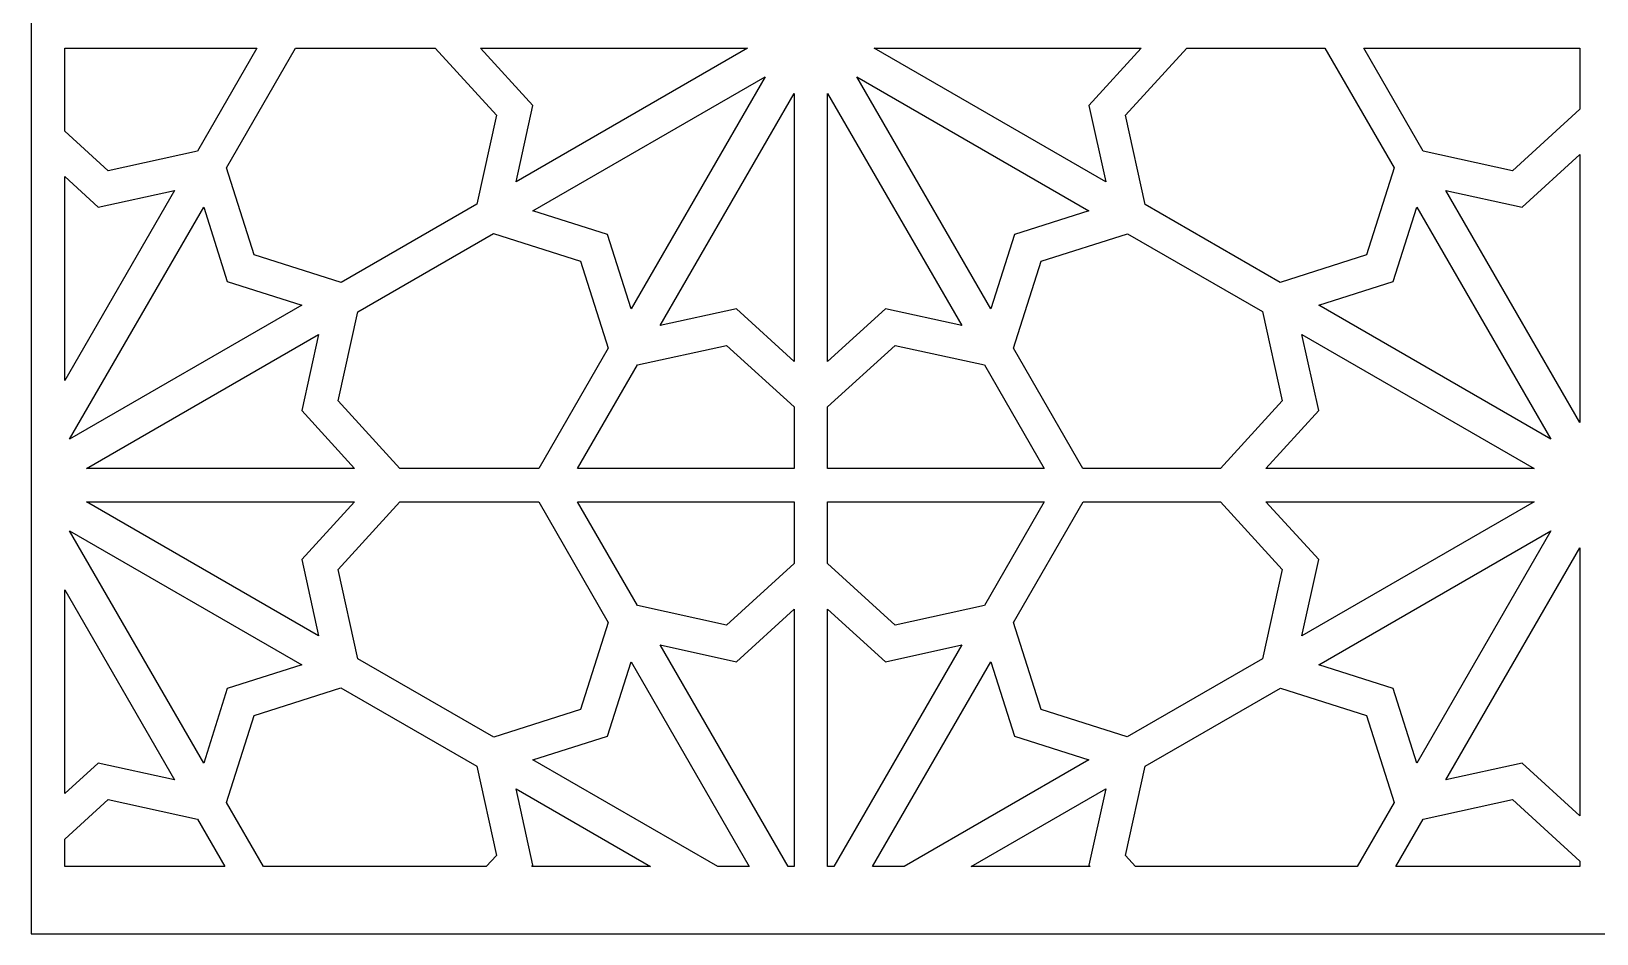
# Model space of a CAD drawing. Header units: centimetres. Extents: x -25.6 to -14.7, y -9 to -3.4.
# Drawn here: x -25.599 to -20.729, y -9 to -6.192 of the extents above; entities that cross this region are included whole.
import ezdxf

# ---------------------------------------------------------------- set-up
doc = ezdxf.new("R2010")
doc.units = ezdxf.units.CM
doc.header["$MEASUREMENT"] = 0
doc.layers.add('layer 1', color=7, linetype='Continuous')

msp = doc.modelspace()

# ---------------------------------------------------------------- linework, layer by layer
at = {"layer": 'layer 1', "color": 250}
for points, knots in [([(-14.67266, -9.0002), (-14.67266, -9.0002), (-25.59914, -9.0002), (-25.59914, -9.0002), (-25.59914, -9.0002), (-25.59914, -9.0002), (-25.59914, -3.43257), (-25.59914, -3.43257), (-25.59914, -3.43257), (-25.59914, -3.43257), (-25.5703, -3.43257), (-25.5703, -3.43257), (-25.5703, -3.43257), (-25.5703, -3.43257), (-24.90686, -3.43257), (-24.90686, -3.43257), (-24.90686, -3.43257), (-24.90686, -3.43257), (-24.78631, -3.43257), (-24.78631, -3.43257), (-24.78631, -3.43257), (-24.78631, -3.43257), (-24.33077, -3.43257), (-24.33077, -3.43257), (-24.33077, -3.43257), (-24.33077, -3.43257), (-24.18937, -3.43257), (-24.18937, -3.43257), (-24.18937, -3.43257), (-24.18937, -3.43257), (-23.39398, -3.43257), (-23.39398, -3.43257), (-23.39398, -3.43257), (-23.39398, -3.43257), (-22.95377, -3.43257), (-22.95377, -3.43257), (-22.95377, -3.43257), (-22.95377, -3.43257), (-22.15838, -3.43257), (-22.15838, -3.43257), (-22.15838, -3.43257), (-22.15838, -3.43257), (-22.01699, -3.43257), (-22.01699, -3.43257), (-22.01699, -3.43257), (-22.01699, -3.43257), (-21.56543, -3.43257), (-21.56543, -3.43257), (-21.56543, -3.43257), (-21.56543, -3.43257), (-21.44489, -3.43257), (-21.44489, -3.43257), (-21.44489, -3.43257), (-21.44489, -3.43257), (-20.78144, -3.43257), (-20.78144, -3.43257), (-20.78144, -3.43257), (-20.78144, -3.43257), (-20.67705, -3.43257), (-20.67705, -3.43257), (-20.67705, -3.43257), (-20.67705, -3.43257), (-20.0136, -3.43257), (-20.0136, -3.43257), (-20.0136, -3.43257), (-20.0136, -3.43257), (-19.89306, -3.43257), (-19.89306, -3.43257), (-19.89306, -3.43257), (-19.89306, -3.43257), (-19.44207, -3.43257), (-19.44207, -3.43257), (-19.44207, -3.43257), (-19.44207, -3.43257), (-19.30067, -3.43257), (-19.30067, -3.43257), (-19.30067, -3.43257), (-19.30067, -3.43257), (-18.50529, -3.43257), (-18.50529, -3.43257), (-18.50529, -3.43257), (-18.50529, -3.43257), (-18.06507, -3.43257), (-18.06507, -3.43257), (-18.06507, -3.43257), (-18.06507, -3.43257), (-17.26969, -3.43257), (-17.26969, -3.43257), (-17.26969, -3.43257), (-17.26969, -3.43257), (-17.12829, -3.43257), (-17.12829, -3.43257), (-17.12829, -3.43257), (-17.12829, -3.43257), (-16.67218, -3.43257), (-16.67218, -3.43257), (-16.67218, -3.43257), (-16.67218, -3.43257), (-16.55164, -3.43257), (-16.55164, -3.43257), (-16.55164, -3.43257), (-16.55164, -3.43257), (-15.88819, -3.43257), (-15.88819, -3.43257), (-15.88819, -3.43257), (-15.88819, -3.43257), (-15.78379, -3.43257), (-15.78379, -3.43257), (-15.78379, -3.43257), (-15.78379, -3.43257), (-15.12034, -3.43257), (-15.12034, -3.43257), (-15.12034, -3.43257), (-15.12034, -3.43257), (-14.9998, -3.43257), (-14.9998, -3.43257), (-14.9998, -3.43257), (-14.9998, -3.43257), (-14.67266, -3.43257), (-14.67266, -3.43257), (-14.67266, -3.43257), (-14.67266, -3.43257), (-14.67266, -4.04457), (-14.67266, -4.04457), (-14.67266, -4.04457), (-14.67266, -4.04457), (-14.67266, -4.16512), (-14.67266, -4.16512), (-14.67266, -4.16512), (-14.67266, -4.16512), (-14.67266, -4.71674), (-14.67266, -4.71674), (-14.67266, -4.71674), (-14.67266, -4.71674), (-14.67266, -4.83625), (-14.67266, -4.83625), (-14.67266, -4.83625), (-14.67266, -4.83625), (-14.67266, -5.38787), (-14.67266, -5.38787), (-14.67266, -5.38787), (-14.67266, -5.38787), (-14.67266, -5.50842), (-14.67266, -5.50842), (-14.67266, -5.50842), (-14.67266, -5.50842), (-14.67266, -6.14025), (-14.67266, -6.14025), (-14.67266, -6.14025), (-14.67266, -6.14025), (-14.67266, -6.24465), (-14.67266, -6.24465), (-14.67266, -6.24465), (-14.67266, -6.24465), (-14.67266, -6.87262), (-14.67266, -6.87262), (-14.67266, -6.87262), (-14.67266, -6.87262), (-14.67266, -6.99316), (-14.67266, -6.99316), (-14.67266, -6.99316), (-14.67266, -6.99316), (-14.67266, -7.54478), (-14.67266, -7.54478), (-14.67266, -7.54478), (-14.67266, -7.54478), (-14.67266, -7.6643), (-14.67266, -7.6643), (-14.67266, -7.6643), (-14.67266, -7.6643), (-14.67266, -8.21592), (-14.67266, -8.21592), (-14.67266, -8.21592), (-14.67266, -8.21592), (-14.67266, -8.33646), (-14.67266, -8.33646), (-14.67266, -8.33646), (-14.67266, -8.33646), (-14.67266, -8.96678), (-14.67266, -8.96678), (-14.67266, -8.96678), (-14.67266, -8.96678), (-14.67266, -9.0002), (-14.67266, -9.0002)], [0, 0, 0, 0, 0.0212766, 0.0212766, 0.0212766, 0.0212766, 0.0425532, 0.0425532, 0.0425532, 0.0425532, 0.0638298, 0.0638298, 0.0638298, 0.0638298, 0.0851064, 0.0851064, 0.0851064, 0.0851064, 0.106383, 0.106383, 0.106383, 0.106383, 0.1276596, 0.1276596, 0.1276596, 0.1276596, 0.1489362, 0.1489362, 0.1489362, 0.1489362, 0.1702128, 0.1702128, 0.1702128, 0.1702128, 0.1914894, 0.1914894, 0.1914894, 0.1914894, 0.212766, 0.212766, 0.212766, 0.212766, 0.2340426, 0.2340426, 0.2340426, 0.2340426, 0.2553191, 0.2553191, 0.2553191, 0.2553191, 0.2765957, 0.2765957, 0.2765957, 0.2765957, 0.2978723, 0.2978723, 0.2978723, 0.2978723, 0.3191489, 0.3191489, 0.3191489, 0.3191489, 0.3404255, 0.3404255, 0.3404255, 0.3404255, 0.3617021, 0.3617021, 0.3617021, 0.3617021, 0.3829787, 0.3829787, 0.3829787, 0.3829787, 0.4042553, 0.4042553, 0.4042553, 0.4042553, 0.4255319, 0.4255319, 0.4255319, 0.4255319, 0.4468085, 0.4468085, 0.4468085, 0.4468085, 0.4680851, 0.4680851, 0.4680851, 0.4680851, 0.4893617, 0.4893617, 0.4893617, 0.4893617, 0.5106383, 0.5106383, 0.5106383, 0.5106383, 0.5319149, 0.5319149, 0.5319149, 0.5319149, 0.5531915, 0.5531915, 0.5531915, 0.5531915, 0.5744681, 0.5744681, 0.5744681, 0.5744681, 0.5957447, 0.5957447, 0.5957447, 0.5957447, 0.6170213, 0.6170213, 0.6170213, 0.6170213, 0.6382979, 0.6382979, 0.6382979, 0.6382979, 0.6595745, 0.6595745, 0.6595745, 0.6595745, 0.6808511, 0.6808511, 0.6808511, 0.6808511, 0.7021277, 0.7021277, 0.7021277, 0.7021277, 0.7234043, 0.7234043, 0.7234043, 0.7234043, 0.7446809, 0.7446809, 0.7446809, 0.7446809, 0.7659574, 0.7659574, 0.7659574, 0.7659574, 0.787234, 0.787234, 0.787234, 0.787234, 0.8085106, 0.8085106, 0.8085106, 0.8085106, 0.8297872, 0.8297872, 0.8297872, 0.8297872, 0.8510638, 0.8510638, 0.8510638, 0.8510638, 0.8723404, 0.8723404, 0.8723404, 0.8723404, 0.893617, 0.893617, 0.893617, 0.893617, 0.9148936, 0.9148936, 0.9148936, 0.9148936, 0.9361702, 0.9361702, 0.9361702, 0.9361702, 0.9574468, 0.9574468, 0.9574468, 0.9574468, 1, 1, 1, 1]), ([(-25.49475, -6.24465), (-25.49475, -6.24465), (-25.49475, -6.50333), (-25.49475, -6.50333), (-25.49475, -6.50333), (-25.49475, -6.50333), (-25.36034, -6.62612), (-25.36034, -6.62612), (-25.36034, -6.62612), (-25.36034, -6.62612), (-25.08259, -6.56499), (-25.08259, -6.56499), (-25.08259, -6.56499), (-25.08259, -6.56499), (-24.89764, -6.24465), (-24.89764, -6.24465), (-24.89764, -6.24465), (-24.89764, -6.24465), (-25.49475, -6.24465), (-25.49475, -6.24465)], [0, 0, 0, 0, 0.1666667, 0.1666667, 0.1666667, 0.1666667, 0.3333333, 0.3333333, 0.3333333, 0.3333333, 0.5, 0.5, 0.5, 0.5, 0.6666667, 0.6666667, 0.6666667, 0.6666667, 1, 1, 1, 1]), ([(-24.34294, -6.24465), (-24.34294, -6.24465), (-24.77709, -6.24465), (-24.77709, -6.24465), (-24.77709, -6.24465), (-24.77709, -6.24465), (-24.99218, -6.61718), (-24.99218, -6.61718), (-24.99218, -6.61718), (-24.99218, -6.61718), (-24.90625, -6.88829), (-24.90625, -6.88829), (-24.90625, -6.88829), (-24.90625, -6.88829), (-24.63515, -6.97422), (-24.63515, -6.97422), (-24.63515, -6.97422), (-24.63515, -6.97422), (-24.21335, -6.73069), (-24.21335, -6.73069), (-24.21335, -6.73069), (-24.21335, -6.73069), (-24.1523, -6.45333), (-24.1523, -6.45333), (-24.1523, -6.45333), (-24.1523, -6.45333), (-24.34294, -6.24465), (-24.34294, -6.24465)], [0, 0, 0, 0, 0.125, 0.125, 0.125, 0.125, 0.25, 0.25, 0.25, 0.25, 0.375, 0.375, 0.375, 0.375, 0.5, 0.5, 0.5, 0.5, 0.625, 0.625, 0.625, 0.625, 0.75, 0.75, 0.75, 0.75, 1, 1, 1, 1]), ([(-24.09098, -6.66038), (-24.09098, -6.66038), (-23.37091, -6.24465), (-23.37091, -6.24465), (-23.37091, -6.24465), (-23.37091, -6.24465), (-24.20154, -6.24465), (-24.20154, -6.24465), (-24.20154, -6.24465), (-24.20154, -6.24465), (-24.03871, -6.42289), (-24.03871, -6.42289), (-24.03871, -6.42289), (-24.03871, -6.42289), (-24.09098, -6.66038), (-24.09098, -6.66038)], [0, 0, 0, 0, 0.2, 0.2, 0.2, 0.2, 0.4, 0.4, 0.4, 0.4, 0.6, 0.6, 0.6, 0.6, 1, 1, 1, 1]), ([(-22.97685, -6.24465), (-22.97685, -6.24465), (-22.25677, -6.66038), (-22.25677, -6.66038), (-22.25677, -6.66038), (-22.25677, -6.66038), (-22.30905, -6.42289), (-22.30905, -6.42289), (-22.30905, -6.42289), (-22.30905, -6.42289), (-22.14621, -6.24465), (-22.14621, -6.24465), (-22.14621, -6.24465), (-22.14621, -6.24465), (-22.97685, -6.24465), (-22.97685, -6.24465)], [0, 0, 0, 0, 0.2, 0.2, 0.2, 0.2, 0.4, 0.4, 0.4, 0.4, 0.6, 0.6, 0.6, 0.6, 1, 1, 1, 1]), ([(-22.13432, -6.73108), (-22.13432, -6.73108), (-21.7144, -6.97352), (-21.7144, -6.97352), (-21.7144, -6.97352), (-21.7144, -6.97352), (-21.4455, -6.88829), (-21.4455, -6.88829), (-21.4455, -6.88829), (-21.4455, -6.88829), (-21.35957, -6.61718), (-21.35957, -6.61718), (-21.35957, -6.61718), (-21.35957, -6.61718), (-21.57465, -6.24465), (-21.57465, -6.24465), (-21.57465, -6.24465), (-21.57465, -6.24465), (-22.00482, -6.24465), (-22.00482, -6.24465), (-22.00482, -6.24465), (-22.00482, -6.24465), (-22.19545, -6.45333), (-22.19545, -6.45333), (-22.19545, -6.45333), (-22.19545, -6.45333), (-22.13432, -6.73108), (-22.13432, -6.73108)], [0, 0, 0, 0, 0.125, 0.125, 0.125, 0.125, 0.25, 0.25, 0.25, 0.25, 0.375, 0.375, 0.375, 0.375, 0.5, 0.5, 0.5, 0.5, 0.625, 0.625, 0.625, 0.625, 0.75, 0.75, 0.75, 0.75, 1, 1, 1, 1]), ([(-21.26916, -6.56499), (-21.26916, -6.56499), (-20.99141, -6.62612), (-20.99141, -6.62612), (-20.99141, -6.62612), (-20.99141, -6.62612), (-20.78144, -6.4343), (-20.78144, -6.4343), (-20.78144, -6.4343), (-20.78144, -6.4343), (-20.78144, -6.24465), (-20.78144, -6.24465), (-20.78144, -6.24465), (-20.78144, -6.24465), (-21.45411, -6.24465), (-21.45411, -6.24465), (-21.45411, -6.24465), (-21.45411, -6.24465), (-21.26916, -6.56499), (-21.26916, -6.56499)], [0, 0, 0, 0, 0.1666667, 0.1666667, 0.1666667, 0.1666667, 0.3333333, 0.3333333, 0.3333333, 0.3333333, 0.5, 0.5, 0.5, 0.5, 0.6666667, 0.6666667, 0.6666667, 0.6666667, 1, 1, 1, 1]), ([(-23.7335, -7.05606), (-23.7335, -7.05606), (-23.31648, -6.33376), (-23.31648, -6.33376), (-23.31648, -6.33376), (-23.31648, -6.33376), (-24.03878, -6.75078), (-24.03878, -6.75078), (-24.03878, -6.75078), (-24.03878, -6.75078), (-23.80697, -6.82426), (-23.80697, -6.82426), (-23.80697, -6.82426), (-23.80697, -6.82426), (-23.7335, -7.05606), (-23.7335, -7.05606)], [0, 0, 0, 0, 0.2, 0.2, 0.2, 0.2, 0.4, 0.4, 0.4, 0.4, 0.6, 0.6, 0.6, 0.6, 1, 1, 1, 1]), ([(-22.30897, -6.75078), (-22.30897, -6.75078), (-23.03127, -6.33376), (-23.03127, -6.33376), (-23.03127, -6.33376), (-23.03127, -6.33376), (-22.61425, -7.05606), (-22.61425, -7.05606), (-22.61425, -7.05606), (-22.61425, -7.05606), (-22.54078, -6.82426), (-22.54078, -6.82426), (-22.54078, -6.82426), (-22.54078, -6.82426), (-22.30897, -6.75078), (-22.30897, -6.75078)], [0, 0, 0, 0, 0.2, 0.2, 0.2, 0.2, 0.4, 0.4, 0.4, 0.4, 0.6, 0.6, 0.6, 0.6, 1, 1, 1, 1]), ([(-23.22607, -7.22), (-23.22607, -7.22), (-23.22607, -6.38596), (-23.22607, -6.38596), (-23.22607, -6.38596), (-23.22607, -6.38596), (-23.64309, -7.10826), (-23.64309, -7.10826), (-23.64309, -7.10826), (-23.64309, -7.10826), (-23.4056, -7.05599), (-23.4056, -7.05599), (-23.4056, -7.05599), (-23.4056, -7.05599), (-23.22607, -7.22), (-23.22607, -7.22)], [0, 0, 0, 0, 0.2, 0.2, 0.2, 0.2, 0.4, 0.4, 0.4, 0.4, 0.6, 0.6, 0.6, 0.6, 1, 1, 1, 1]), ([(-23.12168, -6.38596), (-23.12168, -6.38596), (-23.12168, -7.22), (-23.12168, -7.22), (-23.12168, -7.22), (-23.12168, -7.22), (-22.94215, -7.05599), (-22.94215, -7.05599), (-22.94215, -7.05599), (-22.94215, -7.05599), (-22.70466, -7.10826), (-22.70466, -7.10826), (-22.70466, -7.10826), (-22.70466, -7.10826), (-23.12168, -6.38596), (-23.12168, -6.38596)], [0, 0, 0, 0, 0.2, 0.2, 0.2, 0.2, 0.4, 0.4, 0.4, 0.4, 0.6, 0.6, 0.6, 0.6, 1, 1, 1, 1]), ([(-21.19846, -6.68744), (-21.19846, -6.68744), (-20.78144, -7.40974), (-20.78144, -7.40974), (-20.78144, -7.40974), (-20.78144, -7.40974), (-20.78144, -6.5757), (-20.78144, -6.5757), (-20.78144, -6.5757), (-20.78144, -6.5757), (-20.96097, -6.73971), (-20.96097, -6.73971), (-20.96097, -6.73971), (-20.96097, -6.73971), (-21.19846, -6.68744), (-21.19846, -6.68744)], [0, 0, 0, 0, 0.2, 0.2, 0.2, 0.2, 0.4, 0.4, 0.4, 0.4, 0.6, 0.6, 0.6, 0.6, 1, 1, 1, 1]), ([(-25.49475, -6.64472), (-25.49475, -6.64472), (-25.49475, -7.27888), (-25.49475, -7.27888), (-25.49475, -7.27888), (-25.49475, -7.27888), (-25.15328, -6.68744), (-25.15328, -6.68744), (-25.15328, -6.68744), (-25.15328, -6.68744), (-25.39077, -6.73971), (-25.39077, -6.73971), (-25.39077, -6.73971), (-25.39077, -6.73971), (-25.49475, -6.64472), (-25.49475, -6.64472)], [0, 0, 0, 0, 0.2, 0.2, 0.2, 0.2, 0.4, 0.4, 0.4, 0.4, 0.6, 0.6, 0.6, 0.6, 1, 1, 1, 1]), ([(-25.06288, -6.73964), (-25.06288, -6.73964), (-25.4799, -7.46194), (-25.4799, -7.46194), (-25.4799, -7.46194), (-25.4799, -7.46194), (-24.7576, -7.04492), (-24.7576, -7.04492), (-24.7576, -7.04492), (-24.7576, -7.04492), (-24.9894, -6.97144), (-24.9894, -6.97144), (-24.9894, -6.97144), (-24.9894, -6.97144), (-25.06288, -6.73964), (-25.06288, -6.73964)], [0, 0, 0, 0, 0.2, 0.2, 0.2, 0.2, 0.4, 0.4, 0.4, 0.4, 0.6, 0.6, 0.6, 0.6, 1, 1, 1, 1]), ([(-21.59415, -7.04492), (-21.59415, -7.04492), (-20.87185, -7.46194), (-20.87185, -7.46194), (-20.87185, -7.46194), (-20.87185, -7.46194), (-21.28887, -6.73964), (-21.28887, -6.73964), (-21.28887, -6.73964), (-21.28887, -6.73964), (-21.36234, -6.97144), (-21.36234, -6.97144), (-21.36234, -6.97144), (-21.36234, -6.97144), (-21.59415, -7.04492), (-21.59415, -7.04492)], [0, 0, 0, 0, 0.2, 0.2, 0.2, 0.2, 0.4, 0.4, 0.4, 0.4, 0.6, 0.6, 0.6, 0.6, 1, 1, 1, 1]), ([(-24.45227, -7.55234), (-24.45227, -7.55234), (-24.02003, -7.55234), (-24.02003, -7.55234), (-24.02003, -7.55234), (-24.02003, -7.55234), (-23.8042, -7.17852), (-23.8042, -7.17852), (-23.8042, -7.17852), (-23.8042, -7.17852), (-23.89013, -6.90741), (-23.89013, -6.90741), (-23.89013, -6.90741), (-23.89013, -6.90741), (-24.16123, -6.82148), (-24.16123, -6.82148), (-24.16123, -6.82148), (-24.16123, -6.82148), (-24.58303, -7.06501), (-24.58303, -7.06501), (-24.58303, -7.06501), (-24.58303, -7.06501), (-24.64408, -7.34237), (-24.64408, -7.34237), (-24.64408, -7.34237), (-24.64408, -7.34237), (-24.45227, -7.55234), (-24.45227, -7.55234)], [0, 0, 0, 0, 0.125, 0.125, 0.125, 0.125, 0.25, 0.25, 0.25, 0.25, 0.375, 0.375, 0.375, 0.375, 0.5, 0.5, 0.5, 0.5, 0.625, 0.625, 0.625, 0.625, 0.75, 0.75, 0.75, 0.75, 1, 1, 1, 1]), ([(-22.32773, -7.55234), (-22.32773, -7.55234), (-21.89948, -7.55234), (-21.89948, -7.55234), (-21.89948, -7.55234), (-21.89948, -7.55234), (-21.70767, -7.34237), (-21.70767, -7.34237), (-21.70767, -7.34237), (-21.70767, -7.34237), (-21.7688, -7.06462), (-21.7688, -7.06462), (-21.7688, -7.06462), (-21.7688, -7.06462), (-22.18872, -6.82218), (-22.18872, -6.82218), (-22.18872, -6.82218), (-22.18872, -6.82218), (-22.45762, -6.90741), (-22.45762, -6.90741), (-22.45762, -6.90741), (-22.45762, -6.90741), (-22.54355, -7.17852), (-22.54355, -7.17852), (-22.54355, -7.17852), (-22.54355, -7.17852), (-22.32773, -7.55234), (-22.32773, -7.55234)], [0, 0, 0, 0, 0.125, 0.125, 0.125, 0.125, 0.25, 0.25, 0.25, 0.25, 0.375, 0.375, 0.375, 0.375, 0.5, 0.5, 0.5, 0.5, 0.625, 0.625, 0.625, 0.625, 0.75, 0.75, 0.75, 0.75, 1, 1, 1, 1]), ([(-25.4277, -7.55234), (-25.4277, -7.55234), (-24.59366, -7.55234), (-24.59366, -7.55234), (-24.59366, -7.55234), (-24.59366, -7.55234), (-24.75767, -7.37281), (-24.75767, -7.37281), (-24.75767, -7.37281), (-24.75767, -7.37281), (-24.7054, -7.13532), (-24.7054, -7.13532), (-24.7054, -7.13532), (-24.7054, -7.13532), (-25.4277, -7.55234), (-25.4277, -7.55234)], [0, 0, 0, 0, 0.2, 0.2, 0.2, 0.2, 0.4, 0.4, 0.4, 0.4, 0.6, 0.6, 0.6, 0.6, 1, 1, 1, 1]), ([(-21.75809, -7.55234), (-21.75809, -7.55234), (-20.92405, -7.55234), (-20.92405, -7.55234), (-20.92405, -7.55234), (-20.92405, -7.55234), (-21.64635, -7.13532), (-21.64635, -7.13532), (-21.64635, -7.13532), (-21.64635, -7.13532), (-21.59408, -7.37281), (-21.59408, -7.37281), (-21.59408, -7.37281), (-21.59408, -7.37281), (-21.75809, -7.55234), (-21.75809, -7.55234)], [0, 0, 0, 0, 0.2, 0.2, 0.2, 0.2, 0.4, 0.4, 0.4, 0.4, 0.6, 0.6, 0.6, 0.6, 1, 1, 1, 1]), ([(-23.89948, -7.55234), (-23.89948, -7.55234), (-23.22607, -7.55234), (-23.22607, -7.55234), (-23.22607, -7.55234), (-23.22607, -7.55234), (-23.22607, -7.3614), (-23.22607, -7.3614), (-23.22607, -7.3614), (-23.22607, -7.3614), (-23.43604, -7.16958), (-23.43604, -7.16958), (-23.43604, -7.16958), (-23.43604, -7.16958), (-23.71379, -7.23071), (-23.71379, -7.23071), (-23.71379, -7.23071), (-23.71379, -7.23071), (-23.89948, -7.55234), (-23.89948, -7.55234)], [0, 0, 0, 0, 0.1666667, 0.1666667, 0.1666667, 0.1666667, 0.3333333, 0.3333333, 0.3333333, 0.3333333, 0.5, 0.5, 0.5, 0.5, 0.6666667, 0.6666667, 0.6666667, 0.6666667, 1, 1, 1, 1]), ([(-23.12168, -7.55234), (-23.12168, -7.55234), (-22.44827, -7.55234), (-22.44827, -7.55234), (-22.44827, -7.55234), (-22.44827, -7.55234), (-22.63396, -7.23071), (-22.63396, -7.23071), (-22.63396, -7.23071), (-22.63396, -7.23071), (-22.91171, -7.16958), (-22.91171, -7.16958), (-22.91171, -7.16958), (-22.91171, -7.16958), (-23.12168, -7.3614), (-23.12168, -7.3614), (-23.12168, -7.3614), (-23.12168, -7.3614), (-23.12168, -7.55234), (-23.12168, -7.55234)], [0, 0, 0, 0, 0.1666667, 0.1666667, 0.1666667, 0.1666667, 0.3333333, 0.3333333, 0.3333333, 0.3333333, 0.5, 0.5, 0.5, 0.5, 0.6666667, 0.6666667, 0.6666667, 0.6666667, 1, 1, 1, 1]), ([(-24.59366, -7.65674), (-24.59366, -7.65674), (-25.4277, -7.65674), (-25.4277, -7.65674), (-25.4277, -7.65674), (-25.4277, -7.65674), (-24.7054, -8.07376), (-24.7054, -8.07376), (-24.7054, -8.07376), (-24.7054, -8.07376), (-24.75767, -7.83627), (-24.75767, -7.83627), (-24.75767, -7.83627), (-24.75767, -7.83627), (-24.59366, -7.65674), (-24.59366, -7.65674)], [0, 0, 0, 0, 0.2, 0.2, 0.2, 0.2, 0.4, 0.4, 0.4, 0.4, 0.6, 0.6, 0.6, 0.6, 1, 1, 1, 1]), ([(-24.02064, -7.65674), (-24.02064, -7.65674), (-24.45227, -7.65674), (-24.45227, -7.65674), (-24.45227, -7.65674), (-24.45227, -7.65674), (-24.64408, -7.86671), (-24.64408, -7.86671), (-24.64408, -7.86671), (-24.64408, -7.86671), (-24.58295, -8.14446), (-24.58295, -8.14446), (-24.58295, -8.14446), (-24.58295, -8.14446), (-24.16042, -8.3884), (-24.16042, -8.3884), (-24.16042, -8.3884), (-24.16042, -8.3884), (-23.89013, -8.30273), (-23.89013, -8.30273), (-23.89013, -8.30273), (-23.89013, -8.30273), (-23.8042, -8.03162), (-23.8042, -8.03162), (-23.8042, -8.03162), (-23.8042, -8.03162), (-24.02064, -7.65674), (-24.02064, -7.65674)], [0, 0, 0, 0, 0.125, 0.125, 0.125, 0.125, 0.25, 0.25, 0.25, 0.25, 0.375, 0.375, 0.375, 0.375, 0.5, 0.5, 0.5, 0.5, 0.625, 0.625, 0.625, 0.625, 0.75, 0.75, 0.75, 0.75, 1, 1, 1, 1]), ([(-23.22607, -7.65674), (-23.22607, -7.65674), (-23.9001, -7.65674), (-23.9001, -7.65674), (-23.9001, -7.65674), (-23.9001, -7.65674), (-23.71379, -7.97943), (-23.71379, -7.97943), (-23.71379, -7.97943), (-23.71379, -7.97943), (-23.43604, -8.04056), (-23.43604, -8.04056), (-23.43604, -8.04056), (-23.43604, -8.04056), (-23.22607, -7.84874), (-23.22607, -7.84874), (-23.22607, -7.84874), (-23.22607, -7.84874), (-23.22607, -7.65674), (-23.22607, -7.65674)], [0, 0, 0, 0, 0.1666667, 0.1666667, 0.1666667, 0.1666667, 0.3333333, 0.3333333, 0.3333333, 0.3333333, 0.5, 0.5, 0.5, 0.5, 0.6666667, 0.6666667, 0.6666667, 0.6666667, 1, 1, 1, 1]), ([(-22.44766, -7.65674), (-22.44766, -7.65674), (-23.12168, -7.65674), (-23.12168, -7.65674), (-23.12168, -7.65674), (-23.12168, -7.65674), (-23.12168, -7.84874), (-23.12168, -7.84874), (-23.12168, -7.84874), (-23.12168, -7.84874), (-22.91171, -8.04056), (-22.91171, -8.04056), (-22.91171, -8.04056), (-22.91171, -8.04056), (-22.63396, -7.97943), (-22.63396, -7.97943), (-22.63396, -7.97943), (-22.63396, -7.97943), (-22.44766, -7.65674), (-22.44766, -7.65674)], [0, 0, 0, 0, 0.1666667, 0.1666667, 0.1666667, 0.1666667, 0.3333333, 0.3333333, 0.3333333, 0.3333333, 0.5, 0.5, 0.5, 0.5, 0.6666667, 0.6666667, 0.6666667, 0.6666667, 1, 1, 1, 1]), ([(-21.89948, -7.65674), (-21.89948, -7.65674), (-22.32711, -7.65674), (-22.32711, -7.65674), (-22.32711, -7.65674), (-22.32711, -7.65674), (-22.54355, -8.03162), (-22.54355, -8.03162), (-22.54355, -8.03162), (-22.54355, -8.03162), (-22.45762, -8.30273), (-22.45762, -8.30273), (-22.45762, -8.30273), (-22.45762, -8.30273), (-22.18991, -8.38758), (-22.18991, -8.38758), (-22.18991, -8.38758), (-22.18991, -8.38758), (-21.7688, -8.14446), (-21.7688, -8.14446), (-21.7688, -8.14446), (-21.7688, -8.14446), (-21.70767, -7.86671), (-21.70767, -7.86671), (-21.70767, -7.86671), (-21.70767, -7.86671), (-21.89948, -7.65674), (-21.89948, -7.65674)], [0, 0, 0, 0, 0.125, 0.125, 0.125, 0.125, 0.25, 0.25, 0.25, 0.25, 0.375, 0.375, 0.375, 0.375, 0.5, 0.5, 0.5, 0.5, 0.625, 0.625, 0.625, 0.625, 0.75, 0.75, 0.75, 0.75, 1, 1, 1, 1]), ([(-20.92405, -7.65674), (-20.92405, -7.65674), (-21.75809, -7.65674), (-21.75809, -7.65674), (-21.75809, -7.65674), (-21.75809, -7.65674), (-21.59408, -7.83627), (-21.59408, -7.83627), (-21.59408, -7.83627), (-21.59408, -7.83627), (-21.64635, -8.07376), (-21.64635, -8.07376), (-21.64635, -8.07376), (-21.64635, -8.07376), (-20.92405, -7.65674), (-20.92405, -7.65674)], [0, 0, 0, 0, 0.2, 0.2, 0.2, 0.2, 0.4, 0.4, 0.4, 0.4, 0.6, 0.6, 0.6, 0.6, 1, 1, 1, 1]), ([(-24.7576, -8.16416), (-24.7576, -8.16416), (-25.4799, -7.74714), (-25.4799, -7.74714), (-25.4799, -7.74714), (-25.4799, -7.74714), (-25.06288, -8.46944), (-25.06288, -8.46944), (-25.06288, -8.46944), (-25.06288, -8.46944), (-24.9894, -8.23764), (-24.9894, -8.23764), (-24.9894, -8.23764), (-24.9894, -8.23764), (-24.7576, -8.16416), (-24.7576, -8.16416)], [0, 0, 0, 0, 0.2, 0.2, 0.2, 0.2, 0.4, 0.4, 0.4, 0.4, 0.6, 0.6, 0.6, 0.6, 1, 1, 1, 1]), ([(-21.28887, -8.46944), (-21.28887, -8.46944), (-20.87185, -7.74714), (-20.87185, -7.74714), (-20.87185, -7.74714), (-20.87185, -7.74714), (-21.59415, -8.16416), (-21.59415, -8.16416), (-21.59415, -8.16416), (-21.59415, -8.16416), (-21.36234, -8.23764), (-21.36234, -8.23764), (-21.36234, -8.23764), (-21.36234, -8.23764), (-21.28887, -8.46944), (-21.28887, -8.46944)], [0, 0, 0, 0, 0.2, 0.2, 0.2, 0.2, 0.4, 0.4, 0.4, 0.4, 0.6, 0.6, 0.6, 0.6, 1, 1, 1, 1]), ([(-20.78144, -7.79934), (-20.78144, -7.79934), (-21.19846, -8.52164), (-21.19846, -8.52164), (-21.19846, -8.52164), (-21.19846, -8.52164), (-20.96097, -8.46937), (-20.96097, -8.46937), (-20.96097, -8.46937), (-20.96097, -8.46937), (-20.78144, -8.63338), (-20.78144, -8.63338), (-20.78144, -8.63338), (-20.78144, -8.63338), (-20.78144, -7.79934), (-20.78144, -7.79934)], [0, 0, 0, 0, 0.2, 0.2, 0.2, 0.2, 0.4, 0.4, 0.4, 0.4, 0.6, 0.6, 0.6, 0.6, 1, 1, 1, 1]), ([(-25.49475, -7.9302), (-25.49475, -7.9302), (-25.49475, -8.56436), (-25.49475, -8.56436), (-25.49475, -8.56436), (-25.49475, -8.56436), (-25.39077, -8.46937), (-25.39077, -8.46937), (-25.39077, -8.46937), (-25.39077, -8.46937), (-25.15328, -8.52164), (-25.15328, -8.52164), (-25.15328, -8.52164), (-25.15328, -8.52164), (-25.49475, -7.9302), (-25.49475, -7.9302)], [0, 0, 0, 0, 0.2, 0.2, 0.2, 0.2, 0.4, 0.4, 0.4, 0.4, 0.6, 0.6, 0.6, 0.6, 1, 1, 1, 1]), ([(-23.22607, -8.79142), (-23.22607, -8.79142), (-23.22607, -7.99014), (-23.22607, -7.99014), (-23.22607, -7.99014), (-23.22607, -7.99014), (-23.4056, -8.15415), (-23.4056, -8.15415), (-23.4056, -8.15415), (-23.4056, -8.15415), (-23.64309, -8.10188), (-23.64309, -8.10188), (-23.64309, -8.10188), (-23.64309, -8.10188), (-23.24499, -8.79142), (-23.24499, -8.79142), (-23.24499, -8.79142), (-23.24499, -8.79142), (-23.22607, -8.79142), (-23.22607, -8.79142)], [0, 0, 0, 0, 0.1666667, 0.1666667, 0.1666667, 0.1666667, 0.3333333, 0.3333333, 0.3333333, 0.3333333, 0.5, 0.5, 0.5, 0.5, 0.6666667, 0.6666667, 0.6666667, 0.6666667, 1, 1, 1, 1]), ([(-23.12168, -7.99014), (-23.12168, -7.99014), (-23.12168, -8.79142), (-23.12168, -8.79142), (-23.12168, -8.79142), (-23.12168, -8.79142), (-23.10276, -8.79142), (-23.10276, -8.79142), (-23.10276, -8.79142), (-23.10276, -8.79142), (-22.70466, -8.10188), (-22.70466, -8.10188), (-22.70466, -8.10188), (-22.70466, -8.10188), (-22.94215, -8.15415), (-22.94215, -8.15415), (-22.94215, -8.15415), (-22.94215, -8.15415), (-23.12168, -7.99014), (-23.12168, -7.99014)], [0, 0, 0, 0, 0.1666667, 0.1666667, 0.1666667, 0.1666667, 0.3333333, 0.3333333, 0.3333333, 0.3333333, 0.5, 0.5, 0.5, 0.5, 0.6666667, 0.6666667, 0.6666667, 0.6666667, 1, 1, 1, 1]), ([(-24.03878, -8.45936), (-24.03878, -8.45936), (-23.46364, -8.79142), (-23.46364, -8.79142), (-23.46364, -8.79142), (-23.46364, -8.79142), (-23.36553, -8.79142), (-23.36553, -8.79142), (-23.36553, -8.79142), (-23.36553, -8.79142), (-23.7335, -8.15408), (-23.7335, -8.15408), (-23.7335, -8.15408), (-23.7335, -8.15408), (-23.80697, -8.38588), (-23.80697, -8.38588), (-23.80697, -8.38588), (-23.80697, -8.38588), (-24.03878, -8.45936), (-24.03878, -8.45936)], [0, 0, 0, 0, 0.1666667, 0.1666667, 0.1666667, 0.1666667, 0.3333333, 0.3333333, 0.3333333, 0.3333333, 0.5, 0.5, 0.5, 0.5, 0.6666667, 0.6666667, 0.6666667, 0.6666667, 1, 1, 1, 1]), ([(-22.61425, -8.15408), (-22.61425, -8.15408), (-22.98222, -8.79142), (-22.98222, -8.79142), (-22.98222, -8.79142), (-22.98222, -8.79142), (-22.88411, -8.79142), (-22.88411, -8.79142), (-22.88411, -8.79142), (-22.88411, -8.79142), (-22.30897, -8.45936), (-22.30897, -8.45936), (-22.30897, -8.45936), (-22.30897, -8.45936), (-22.54078, -8.38588), (-22.54078, -8.38588), (-22.54078, -8.38588), (-22.54078, -8.38588), (-22.61425, -8.15408), (-22.61425, -8.15408)], [0, 0, 0, 0, 0.1666667, 0.1666667, 0.1666667, 0.1666667, 0.3333333, 0.3333333, 0.3333333, 0.3333333, 0.5, 0.5, 0.5, 0.5, 0.6666667, 0.6666667, 0.6666667, 0.6666667, 1, 1, 1, 1]), ([(-24.18391, -8.79142), (-24.18391, -8.79142), (-24.1523, -8.75682), (-24.1523, -8.75682), (-24.1523, -8.75682), (-24.1523, -8.75682), (-24.21343, -8.47907), (-24.21343, -8.47907), (-24.21343, -8.47907), (-24.21343, -8.47907), (-24.63596, -8.23512), (-24.63596, -8.23512), (-24.63596, -8.23512), (-24.63596, -8.23512), (-24.90625, -8.32079), (-24.90625, -8.32079), (-24.90625, -8.32079), (-24.90625, -8.32079), (-24.99218, -8.5919), (-24.99218, -8.5919), (-24.99218, -8.5919), (-24.99218, -8.5919), (-24.87699, -8.79142), (-24.87699, -8.79142), (-24.87699, -8.79142), (-24.87699, -8.79142), (-24.18391, -8.79142), (-24.18391, -8.79142)], [0, 0, 0, 0, 0.125, 0.125, 0.125, 0.125, 0.25, 0.25, 0.25, 0.25, 0.375, 0.375, 0.375, 0.375, 0.5, 0.5, 0.5, 0.5, 0.625, 0.625, 0.625, 0.625, 0.75, 0.75, 0.75, 0.75, 1, 1, 1, 1]), ([(-21.47476, -8.79142), (-21.47476, -8.79142), (-21.35957, -8.5919), (-21.35957, -8.5919), (-21.35957, -8.5919), (-21.35957, -8.5919), (-21.4455, -8.32079), (-21.4455, -8.32079), (-21.4455, -8.32079), (-21.4455, -8.32079), (-21.71321, -8.23594), (-21.71321, -8.23594), (-21.71321, -8.23594), (-21.71321, -8.23594), (-22.13432, -8.47907), (-22.13432, -8.47907), (-22.13432, -8.47907), (-22.13432, -8.47907), (-22.19545, -8.75682), (-22.19545, -8.75682), (-22.19545, -8.75682), (-22.19545, -8.75682), (-22.16385, -8.79142), (-22.16385, -8.79142), (-22.16385, -8.79142), (-22.16385, -8.79142), (-21.47476, -8.79142), (-21.47476, -8.79142)], [0, 0, 0, 0, 0.125, 0.125, 0.125, 0.125, 0.25, 0.25, 0.25, 0.25, 0.375, 0.375, 0.375, 0.375, 0.5, 0.5, 0.5, 0.5, 0.625, 0.625, 0.625, 0.625, 0.75, 0.75, 0.75, 0.75, 1, 1, 1, 1]), ([(-23.67242, -8.79142), (-23.67242, -8.79142), (-24.09098, -8.54976), (-24.09098, -8.54976), (-24.09098, -8.54976), (-24.09098, -8.54976), (-24.03871, -8.78725), (-24.03871, -8.78725), (-24.03871, -8.78725), (-24.03871, -8.78725), (-24.04251, -8.79142), (-24.04251, -8.79142), (-24.04251, -8.79142), (-24.04251, -8.79142), (-23.67242, -8.79142), (-23.67242, -8.79142)], [0, 0, 0, 0, 0.2, 0.2, 0.2, 0.2, 0.4, 0.4, 0.4, 0.4, 0.6, 0.6, 0.6, 0.6, 1, 1, 1, 1]), ([(-22.30524, -8.79142), (-22.30524, -8.79142), (-22.30905, -8.78725), (-22.30905, -8.78725), (-22.30905, -8.78725), (-22.30905, -8.78725), (-22.25677, -8.54976), (-22.25677, -8.54976), (-22.25677, -8.54976), (-22.25677, -8.54976), (-22.67533, -8.79142), (-22.67533, -8.79142), (-22.67533, -8.79142), (-22.67533, -8.79142), (-22.30524, -8.79142), (-22.30524, -8.79142)], [0, 0, 0, 0, 0.2, 0.2, 0.2, 0.2, 0.4, 0.4, 0.4, 0.4, 0.6, 0.6, 0.6, 0.6, 1, 1, 1, 1]), ([(-25.49475, -8.70575), (-25.49475, -8.70575), (-25.49475, -8.79142), (-25.49475, -8.79142), (-25.49475, -8.79142), (-25.49475, -8.79142), (-24.99753, -8.79142), (-24.99753, -8.79142), (-24.99753, -8.79142), (-24.99753, -8.79142), (-25.08259, -8.64409), (-25.08259, -8.64409), (-25.08259, -8.64409), (-25.08259, -8.64409), (-25.36034, -8.58296), (-25.36034, -8.58296), (-25.36034, -8.58296), (-25.36034, -8.58296), (-25.49475, -8.70575), (-25.49475, -8.70575)], [0, 0, 0, 0, 0.1666667, 0.1666667, 0.1666667, 0.1666667, 0.3333333, 0.3333333, 0.3333333, 0.3333333, 0.5, 0.5, 0.5, 0.5, 0.6666667, 0.6666667, 0.6666667, 0.6666667, 1, 1, 1, 1]), ([(-20.78144, -8.79142), (-20.78144, -8.79142), (-20.78144, -8.77478), (-20.78144, -8.77478), (-20.78144, -8.77478), (-20.78144, -8.77478), (-20.99141, -8.58296), (-20.99141, -8.58296), (-20.99141, -8.58296), (-20.99141, -8.58296), (-21.26916, -8.64409), (-21.26916, -8.64409), (-21.26916, -8.64409), (-21.26916, -8.64409), (-21.35422, -8.79142), (-21.35422, -8.79142), (-21.35422, -8.79142), (-21.35422, -8.79142), (-20.78144, -8.79142), (-20.78144, -8.79142)], [0, 0, 0, 0, 0.1666667, 0.1666667, 0.1666667, 0.1666667, 0.3333333, 0.3333333, 0.3333333, 0.3333333, 0.5, 0.5, 0.5, 0.5, 0.6666667, 0.6666667, 0.6666667, 0.6666667, 1, 1, 1, 1])]:
    msp.add_open_spline(points, degree=3, knots=knots, dxfattribs=at)

doc.saveas('drawing.dxf')
